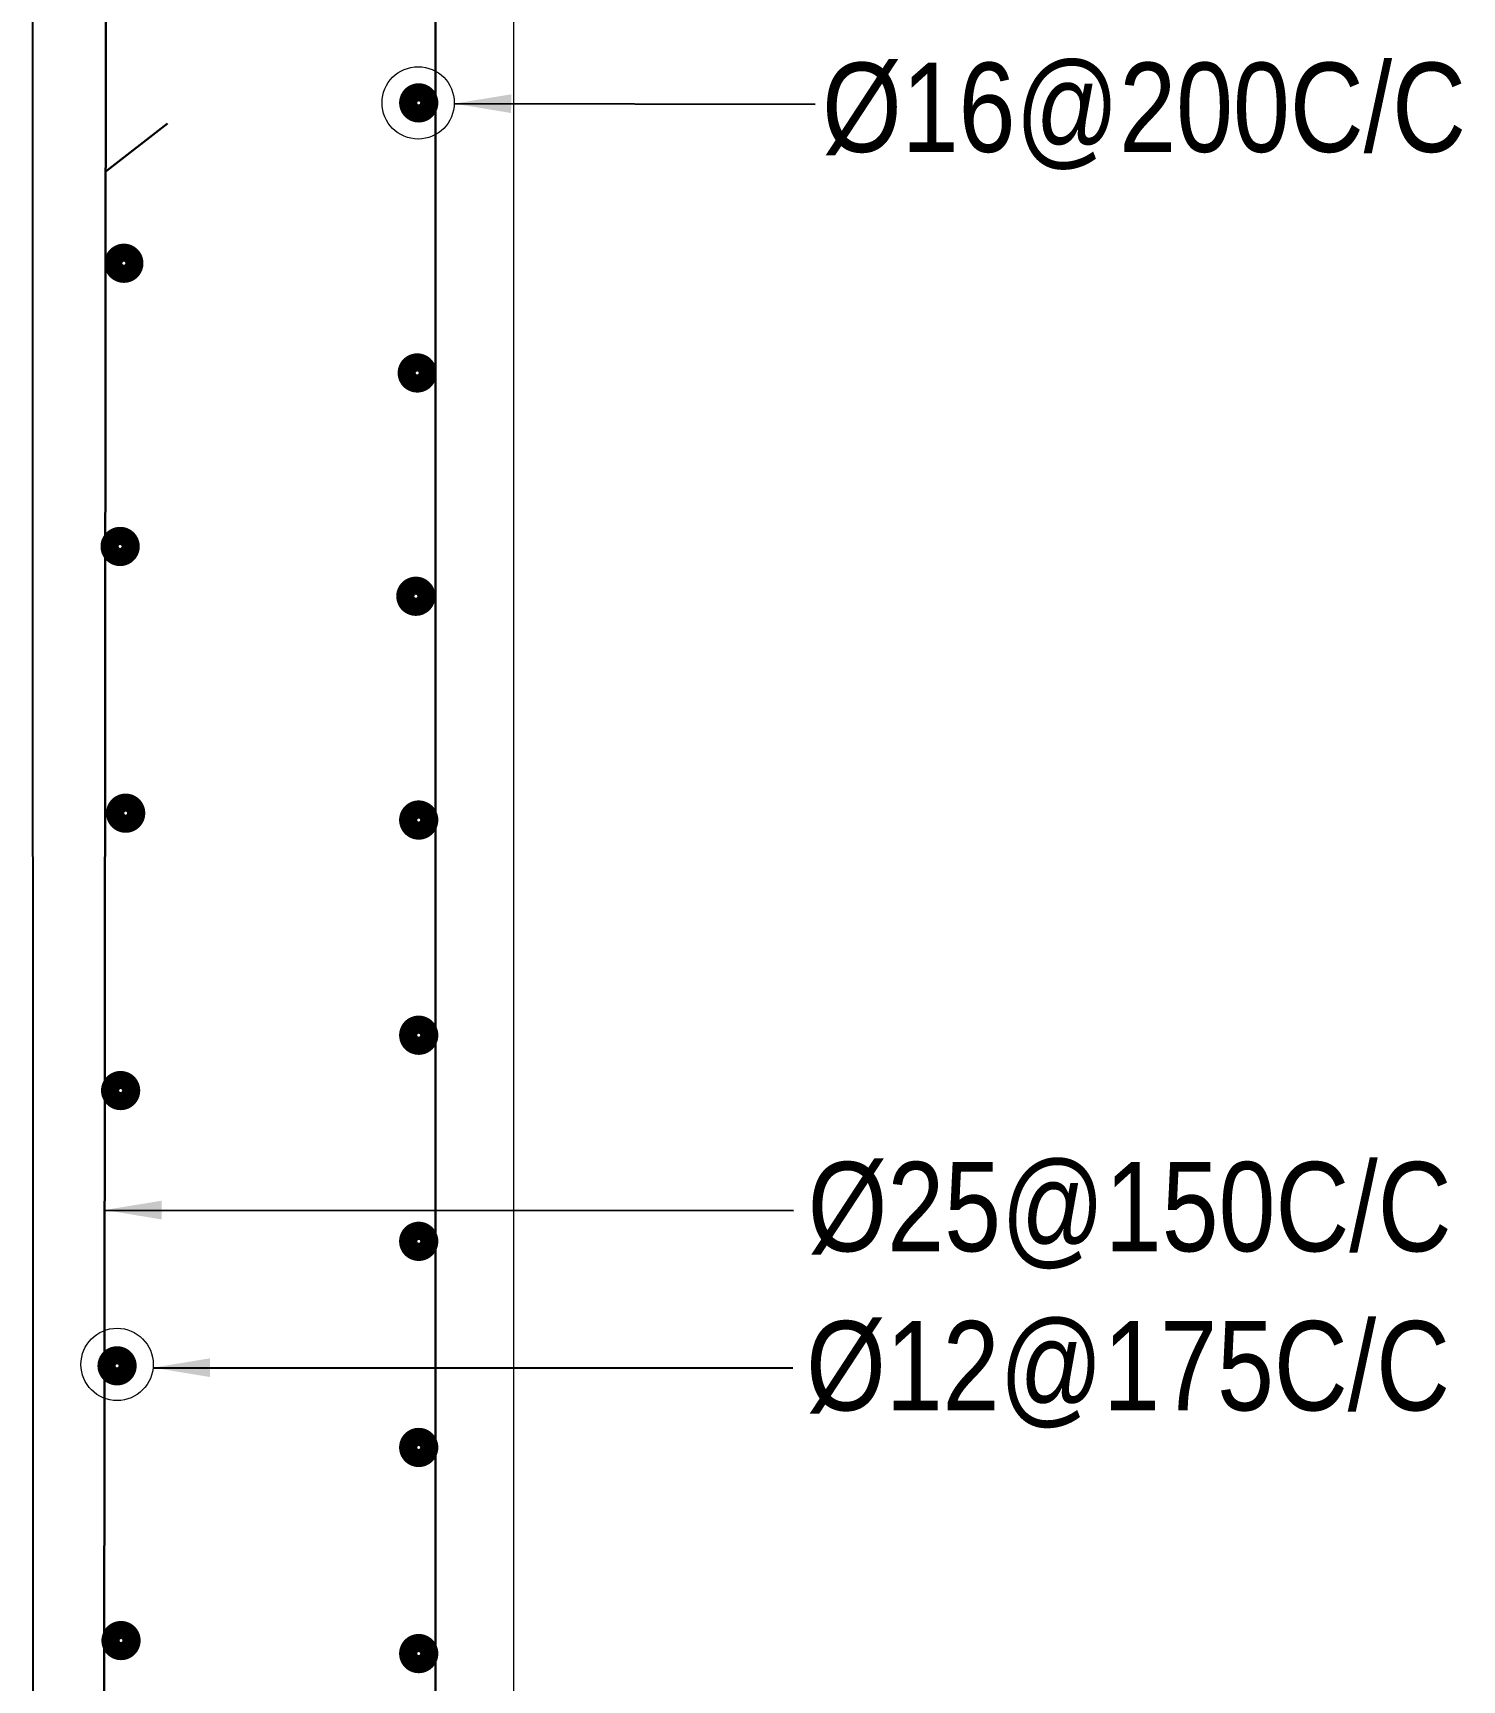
# Model space of a CAD drawing. Extents: x -119161 to 3778985, y -614964 to -30958.
# Drawn here: x 2984868 to 2988385, y -261493 to -257442 of the extents above; entities that cross this region are included whole.
import ezdxf

# ---------------------------------------------------------------- set-up
doc = ezdxf.new("R2010")
doc.units = 0
doc.header["$MEASUREMENT"] = 0
doc.layers.add('Dim', color=7, linetype='CONTINUOUS', lineweight=9)
doc.layers.add('ROD', color=1, linetype='CONTINUOUS', lineweight=30)
doc.layers.add('LINE', color=7, linetype='CONTINUOUS')
doc.layers.add('TXT', color=7, linetype='CONTINUOUS')
doc.styles.add('ARIAL', font='ARIALN.TTF')
doc.dimstyles.new('dim_70', dxfattribs={"dimtxt": 140, "dimasz": 140, "dimexe": 70, "dimexo": 40, "dimgap": 50, "dimtad": 1, "dimdec": 0, "dimzin": 0, "dimdsep": 46, "dimtxsty": 'ARIAL', "dimcen": 0.09, "dimclrd": 5, "dimclre": 5, "dimclrt": 7, "dimadec": 0, "dimazin": 0, "dimtfac": 1, "dimtdec": 0, "dimtmove": 0, "dimatfit": 3, "dimfxl": 1, "dimtolj": 1, "dimtzin": 0, "dimarcsym": 0})

msp = doc.modelspace()

# ---------------------------------------------------------------- linework, layer by layer
at = {"layer": 'Dim'}
for centre in [(2985816.2, -257613.5, 0), (2985075.4, -260716.6, 0)]:
    msp.add_circle(centre, 88.9, dxfattribs=at)
at = {"layer": 'LINE'}
msp.add_line((2984868.6, -264669.3, 0), (2984868.4, -252205.6, 0), dxfattribs=at)
at = {"layer": 'LINE', "lineweight": 18}
msp.add_line((2986051.6, -263021.6, 0), (2986051.6, -252205.6, 0), dxfattribs=at)
at = {"layer": 'ROD'}
for p, q in [((2985041.4, -264345.7, 0), (2985051.9, -252433.8, 0)), ((2985858.6, -264289.1, 0), (2985858.6, -252435.6, 0))]:
    msp.add_line(p, q, dxfattribs=at)
at = {"layer": 'ROD', "const_width": 51.9, "elevation": 0}
for points in [[(2985838.8, -257606.5, -1), (2985796.4, -257620.6, -1)], [(2985112.7, -257999.5, -1), (2985071.5, -258016.6, -1)], [(2985835.1, -258270.8, -1), (2985792.8, -258284.9, -1)], [(2985104.1, -258697.6, -1), (2985061.7, -258711.7, -1)], [(2985831.7, -258820.1, -1), (2985789.4, -258834.2, -1)], [(2985117.1, -259352.2, -1), (2985075.9, -259369.3, -1)], [(2985838.8, -259370.6, -1), (2985796.4, -259384.7, -1)], [(2985838.8, -259899.9, -1), (2985796.4, -259914, -1)], [(2985104.7, -260034.5, -1), (2985063.5, -260051.6, -1)], [(2985838.8, -260406.9, -1), (2985796.4, -260421, -1)], [(2985096, -260711.6, -1), (2985054.8, -260728.7, -1)], [(2985838.8, -260913.9, -1), (2985796.4, -260928, -1)], [(2985105.7, -261387.4, -1), (2985064.5, -261404.5, -1)], [(2985838.8, -261420.9, -1), (2985796.4, -261435, -1)]]:
    msp.add_lwpolyline(points, format="xyb", close=True, dxfattribs=at)
at = {"layer": 'ROD', "elevation": 0}
msp.add_lwpolyline([(2985048.4, -257781.2), (2985199.6, -257664)], dxfattribs=at)

# ---------------------------------------------------------------- texts
at = {"layer": 'TXT', "color": 0, "char_height": 219.7, "width": 1477.67, "attachment_point": 4, "style": 'ARIAL'}
for s, insert in [('%%C16@200C/C', (2986810.2, -257646.5, 0)), ('%%C25@150C/C', (2986774.8, -260350.6, 0)), ('%%C12@175C/C', (2986770.9, -260741.9, 0))]:
    msp.add_mtext(s, dxfattribs=dict(at, insert=insert))

# ---------------------------------------------------------------- leaders
at = {"layer": 'Dim', "ltscale": 50}
for points in [[(2985905.1, -257615.3, 0), (2986792.7, -257616.8, 0)], [(2985164, -260724.7, 0), (2986738.3, -260724.7, 0)]]:
    msp.add_leader(points, dimstyle='dim_70', override={"dimasz": 140}, dxfattribs=at)
at = {"layer": 'Dim'}
msp.add_leader([(2985044.9, -260336.9, 0), (2986740, -260338.4, 0)], dimstyle='dim_70', dxfattribs=at)

doc.saveas('drawing.dxf')
